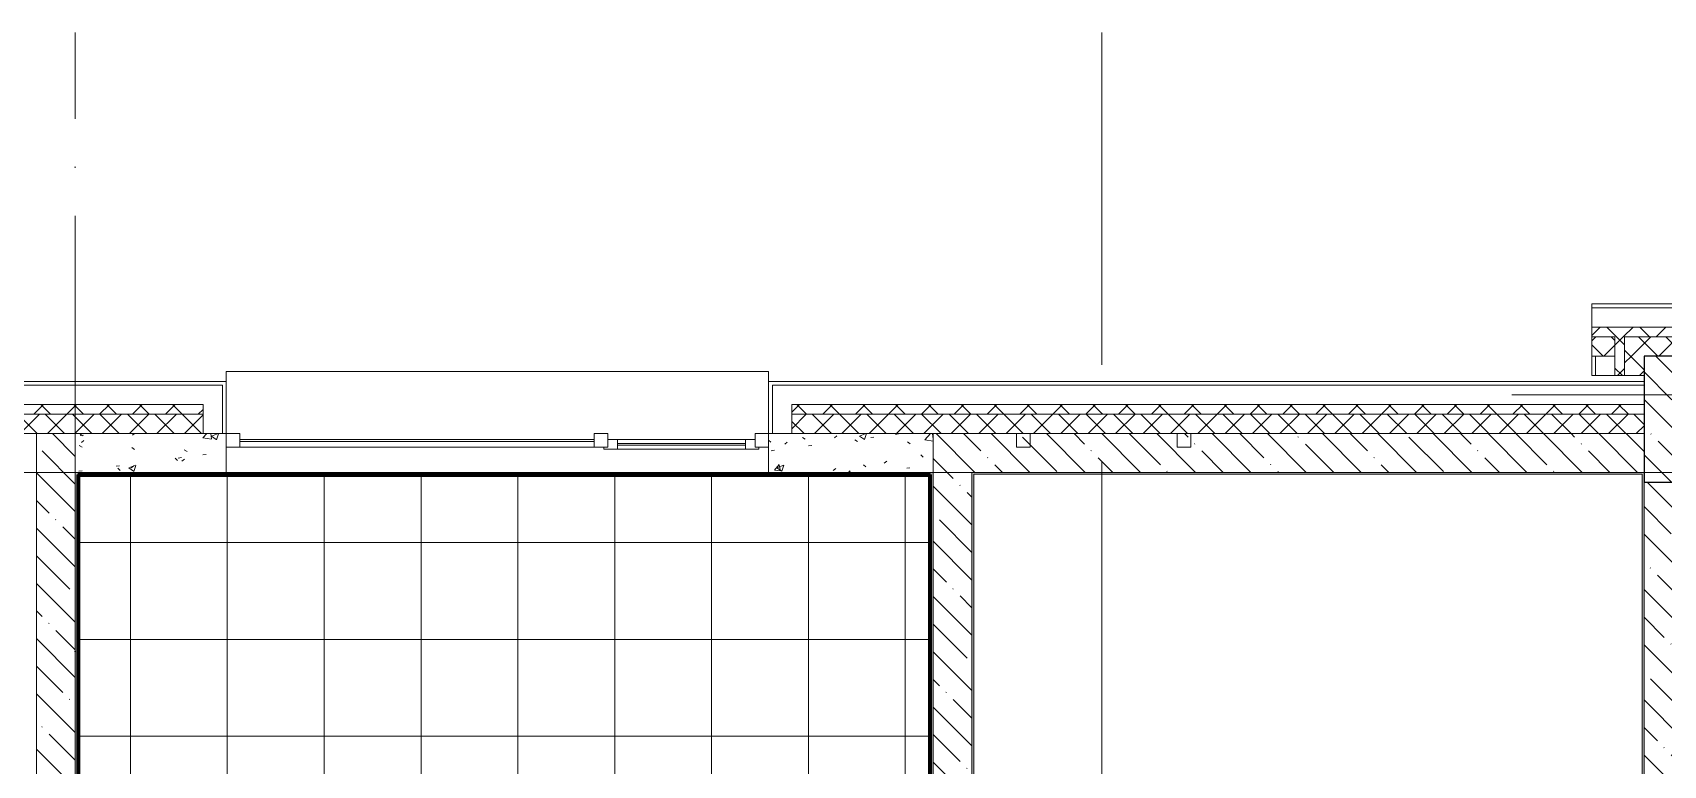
# Model space of a CAD drawing. Header units: millimetres. Extents: x 97 to 215964, y -4577 to 60645.
# Drawn here: x 128078 to 136498, y 56863 to 60645 of the extents above; entities that cross this region are included whole.
import ezdxf

# ---------------------------------------------------------------- set-up
doc = ezdxf.new("R2010")
doc.units = ezdxf.units.MM
doc.linetypes.add('ADSK_Линия сетки', pattern=[2500, 2000, -250, 0, -250])
for name, color, linetype, lineweight in [('A-FLOR-____-PATT', 8, 'Continuous', 9), ('A-GLAZ-____-MCUT', 151, 'Continuous', 9), ('A-GLAZ-____-OTLN', 151, 'Continuous', 9), ('A-WALL-____-MCUT', 113, 'Continuous', 9), ('A-WALL-____-PATT', 111, 'Continuous', 9), ('A-WALL-FNSH-MCUT', 113, 'Continuous', 9), ('I-WALL-____-OTLN', 2, 'Continuous', 9), ('S-COLS-____-MCUT', 52, 'Continuous', 9), ('S-COLS-____-OTLN', 52, 'Continuous', 9), ('S-GRID-____-OTLN', 1, 'Continuous', 9)]:
    doc.layers.add(name, color=color, linetype=linetype, lineweight=lineweight)
pattern_1 = [(45, (0, 0), (-70.71068, 70.71068), []), (135, (0, 0), (-70.71068, -70.71068), [])]
pattern_2 = [(135, (0, 0), (-84.85281, -84.85281), []), (225, (0, 0), (84.85281, -84.85281), [])]
pattern_3 = [(135, (0, 0), (-142.5612, -142.5612), []), (135, (142.56, 0), (-142.5612, -142.5612), [252.016, -50.403, 3.353, -47.05])]

# ---------------------------------------------------------------- blocks, each defined once
blk = doc.blocks.new('Окно_СКБ_1Ст1 - 120_Окно_СКБ_1Ст_900_ОК4-35456716-О_АИ_ПП_8_400_Целиком')
at = {"layer": 'A-GLAZ-____-MCUT', "color": 90}
for p, q in [((-450, -195), (-450, -125)), ((-450, -125), (-380, -125)), ((-380, -125), (-380, -195)), ((380, -195), (380, -125)), ((380, -125), (450, -125)), ((450, -125), (450, -195)), ((-380, -195), (-450, -195)), ((450, -195), (380, -195))]:
    blk.add_line(p, q, dxfattribs=at)
blk = doc.blocks.new('BSC_Колонна _Прямоугольная - 400x650-31437721-О_АИ_ПП_8_400_Целиком')
at = {"layer": 'S-COLS-____-OTLN', "lineweight": 5}
h = blk.add_hatch(dxfattribs=at)
h.set_pattern_fill('FP_131', color=256, style=0, pattern_type=2)
h.set_pattern_definition([(315, (77800, 58650), (142.5619, 142.5619), []), (315, (77657.44, 58650), (142.5619, 142.5619), [252.016, -50.403, 3.353, -47.05])])
h.paths.add_polyline_path([(-200, 325), (-200, -325), (200, -325), (200, 325)])
at = {"layer": 'S-COLS-____-MCUT', "color": 130, "lineweight": 25}
for p, q in [((200, 325), (-200, 325)), ((-200, 325), (-200, -325)), ((200, -325), (200, 325)), ((-200, -325), (200, -325))]:
    blk.add_line(p, q, dxfattribs=at)
blk = doc.blocks.new('Окно_СКБ_2Ст1 - Окно_СКБ_2Ст_2800_ОК12-29019270-О_АИ_ПП_8_400_Целиком')
at = {"layer": 'A-GLAZ-____-MCUT', "color": 90}
for p, q in [((-1400, -195), (-1400, -125)), ((-1400, -125), (-1330, -125)), ((-1330, -125), (-1330, -195)), ((500, -195), (500, -125)), ((500, -125), (570, -125)), ((570, -125), (570, -195)), ((1330, -155), (570, -155)), ((570, -155), (570, -195)), ((620, -205), (620, -155)), ((1280, -205), (1280, -155)), ((1330, -195), (1330, -125)), ((1330, -125), (1400, -125)), ((1330, -195), (1330, -155)), ((1400, -125), (1400, -195)), ((-1330, -195), (-1400, -195)), ((570, -195), (500, -195)), ((570, -195), (550, -195)), ((550, -195), (550, -205)), ((550, -205), (1350, -205)), ((1350, -205), (550, -205)), ((1400, -195), (1330, -195)), ((1350, -195), (1330, -195)), ((1350, -205), (1350, -195))]:
    blk.add_line(p, q, dxfattribs=at)
at = {"layer": 'A-GLAZ-____-MCUT', "color": 10, "lineweight": 5}
for p, q in [((500, -155), (-1330, -155)), ((500, -165), (-1330, -165)), ((620, -175), (1280, -175)), ((1280, -185), (620, -185))]:
    blk.add_line(p, q, dxfattribs=at)
at = {"layer": 'A-GLAZ-____-OTLN', "color": 10, "lineweight": 5}
for p, q in [((-1400, -195), (550, -195)), ((1350, -195), (1400, -195))]:
    blk.add_line(p, q, dxfattribs=at)
blk = doc.blocks.new('WNW_Отлив1 - Отлив_металлический 2-28596384-О_АИ_ПП_8_400_Целиком')
at = {"layer": 'A-GLAZ-____-OTLN', "color": 10, "lineweight": 5}
for p, q in [((1400, 320), (-1400, 320)), ((-1400, 320), (-1400, 270)), ((1400, 270), (1400, 320))]:
    blk.add_line(p, q, dxfattribs=at)
blk = doc.blocks.new('0083_СОШ675_АР_R22_rvt-1-О_АИ_ПП_8_400_Целиком')
at = {"layer": 'A-WALL-____-PATT', "lineweight": 5}
h = blk.add_hatch(dxfattribs=at)
h.set_pattern_fill('FP_9', color=10, style=0, pattern_type=2)
h.set_pattern_definition(pattern_2)
h.paths.add_polyline_path([(109200, 59075), (109250, 59075), (109250, 59125), (106450.5, 59125), (106450.5, 59075), (108902.9, 59075)])
h.paths.add_polyline_path([(105550.5, 59075), (105550.5, 59125), (104500.5, 59125), (104500.5, 59075), (105129.6, 59075)])
h.paths.add_polyline_path([(101650.5, 59075), (101650.5, 59125), (100600.5, 59125), (100600.5, 59075), (101356.3, 59075)])
h.paths.add_polyline_path([(102550.5, 59075), (103600.5, 59075), (103600.5, 59125), (102550.5, 59125)])
h.paths.add_polyline_path([(99700.5, 59075), (99700.5, 59125), (98650.5, 59125), (98650.5, 59075), (99469.7, 59075)])
h.paths.add_polyline_path([(97583, 59075), (97750.5, 59075), (97750.5, 59125), (96700.5, 59125), (96700.5, 59075)])
h.paths.add_polyline_path([(95800.5, 59075), (95800.5, 59125), (94750.5, 59125), (94750.5, 59075), (95067.5, 59075)])
h.paths.add_polyline_path([(88900.5, 59075), (89950.5, 59075), (89950.5, 59125), (88900.5, 59125)])
h.paths.add_polyline_path([(90850.5, 59075), (91900.5, 59075), (91900.5, 59125), (90850.5, 59125)])
h.paths.add_polyline_path([(92800.5, 59075), (93850.5, 59075), (93850.5, 59125), (92800.5, 59125)])
h.paths.add_polyline_path([(88000.5, 59075), (88000.5, 59125), (86950.5, 59125), (86950.5, 59075), (87521, 59075)])
h.paths.add_polyline_path([(84100.5, 59075), (84100.5, 59125), (83050, 59125), (83050, 59075), (83747.7, 59075)])
h.paths.add_polyline_path([(85005.4, 59075), (86050.5, 59075), (86050.5, 59125), (85000.5, 59125), (85000.5, 59075)])
h.paths.add_polyline_path([(81100.5, 59075), (82150, 59075), (82150, 59125), (81100.5, 59125)])
h.paths.add_polyline_path([(80200.5, 59075), (80200.5, 59125), (77330, 59125), (77330, 59075), (79974.4, 59075)])
h = blk.add_hatch(dxfattribs=at)
h.set_pattern_fill('FP_16', color=10, style=0, pattern_type=2)
h.set_pattern_definition(pattern_1)
h.paths.add_polyline_path([(109100, 58975), (109200, 58975), (109200, 59075), (106450.5, 59075), (106450.5, 58975), (108902.9, 58975)])
h.paths.add_polyline_path([(105250, 58975), (105550.5, 58975), (105550.5, 59075), (104500.5, 59075), (104500.5, 58975), (105129.6, 58975)])
h.paths.add_polyline_path([(103600.5, 58975), (103600.5, 59075), (102550.5, 59075), (102550.5, 58975), (102614.1, 58975)])
h.paths.add_polyline_path([(100600.5, 58975), (101650.5, 58975), (101650.5, 59075), (100600.5, 59075)])
h.paths.add_polyline_path([(99700.5, 58975), (99700.5, 59075), (98650.5, 59075), (98650.5, 58975), (99469.7, 58975)])
h.paths.add_polyline_path([(96700.5, 58975), (97750.5, 58975), (97750.5, 59075), (96700.5, 59075)])
h.paths.add_polyline_path([(93809.8, 58975), (93850.5, 58975), (93850.5, 59075), (92800.5, 59075), (92800.5, 58975), (93650, 58975)])
h.paths.add_polyline_path([(95800.5, 58975), (95800.5, 59075), (94750.5, 59075), (94750.5, 58975), (95067.5, 58975)])
h.paths.add_polyline_path([(91900.5, 58975), (91900.5, 59075), (90850.5, 59075), (90850.5, 58975)])
h.paths.add_polyline_path([(88900.5, 58975), (89950.5, 58975), (89950.5, 59075), (88900.5, 59075)])
h.paths.add_polyline_path([(88000.5, 58975), (88000.5, 59075), (86950.5, 59075), (86950.5, 58975), (87850, 58975)])
h.paths.add_polyline_path([(85005.4, 58975), (86050.5, 58975), (86050.5, 59075), (85000.5, 59075), (85000.5, 58975)])
h.paths.add_polyline_path([(83747.7, 58975), (84100.5, 58975), (84100.5, 59075), (83050, 59075), (83050, 58975)])
h.paths.add_polyline_path([(81550, 58975), (82150, 58975), (82150, 59075), (81100.5, 59075), (81100.5, 58975), (81232.2, 58975)])
h.paths.add_polyline_path([(79974.4, 58975), (80200.5, 58975), (80200.5, 59075), (77500, 59075), (77500, 58975), (78000, 58975)])
h.paths.add_polyline_path([(77350, 58975), (77450, 58975), (77450, 59075), (77330, 59075), (77330, 58975)])
h = blk.add_hatch(dxfattribs=at)
h.set_pattern_fill('FP_9', color=10, style=0, pattern_type=2)
h.set_pattern_definition(pattern_2)
h.paths.add_polyline_path([(77500, 58875), (77500, 59075), (77450, 59075), (77450, 58875), (77458.9, 58875)])
h = blk.add_hatch(dxfattribs=at)
h.set_pattern_fill('FP_16', color=10, style=0, pattern_type=2)
h.set_pattern_definition(pattern_1)
h.paths.add_polyline_path([(77600, 58875), (77600, 58975), (77500, 58975), (77500, 58875)])
h = blk.add_hatch(dxfattribs=at)
h.set_pattern_fill('FP_9', color=10, style=0, pattern_type=2)
h.set_pattern_definition(pattern_2)
h.paths.add_polyline_path([(77600, 58675), (77600, 58725), (73200, 58725), (73200, 58675), (77458.9, 58675)])
h.paths.add_polyline_path([(70160, 58675), (70160, 58725), (69190, 58725), (69190, 58675), (69912.3, 58675)])
h = blk.add_hatch(dxfattribs=at)
h.set_pattern_fill('FP_16', color=10, style=0, pattern_type=2)
h.set_pattern_definition(pattern_1)
h.paths.add_polyline_path([(77600, 58575), (77600, 58675), (73200, 58675), (73200, 58575), (77458.9, 58575)])
h.paths.add_polyline_path([(69190, 58575), (70160, 58575), (70160, 58675), (69190, 58675)])
h = blk.add_hatch(dxfattribs=at)
h.set_pattern_fill('FP_8', color=10, style=0, pattern_type=2)
h.set_pattern_definition(pattern_3)
h.paths.add_polyline_path([(69300, 54675), (69500, 54675), (69500, 58575), (69300, 58575), (69300, 54838.6)])
h = blk.add_hatch(dxfattribs=at)
h.set_pattern_fill('FP_69', color=10, style=0, pattern_type=2)
h.set_pattern_definition([(50, (0, 0), (364.3679, -31.8783), [38.1, -419.1]), (355, (0, 0), (-70.4859, 382.1133), [30.48, -335.28]), (100.451, (30.36, -2.66), (293.885, 350.2334), [32.38, -356.18]), (46.184, (0, 101.6), (542.1585, -84.0858), [57.15, -628.65]), (96.636, (45.2, 94.6), (474.805, 494.8554), [48.57, -534.27]), (351.184, (0, 101.6), (474.8102, 494.85), [45.72, -502.92]), (21, (50.8, 76.2), (303.2285, -204.5305), [38.1, -419.1]), (326, (50.8, 76.2), (123.6039, 368.376), [30.48, -335.28]), (71.451, (76.07, 59.16), (426.8341, 163.8427), [32.38, -356.18]), (37.5, (0, 0), (6.17665, 169.11015), [16.764, -314.452, 16.764, -323.596, -336.55]), (37.5, (0, 0), (6.17665, 169.11015), [-671.576, 16.764, -319.786]), (7.5, (0, 0), (133.63888, 200.3615), [16.764, -177.292, 16.764, -306.832, -128.27]), (7.5, (0, 0), (133.63888, 200.3615), [-517.652, 16.764, -111.506]), (327.5, (-113.28, 0), (271.18182, -11.45836), [16.764, -110.236, 16.764, -379.476, -525.78]), (327.5, (-113.28, 0), (271.18182, -11.45836), [-523.24, 16.764, -509.016]), (317.5, (-164.08, 0), (296.2585, 50.85285), [16.764, -148.336, 16.764, -246.38, -373.38]), (317.5, (-164.08, 0), (296.2585, 50.85285), [-428.244, 16.764, -356.616])])
h.paths.add_polyline_path([(73930, 58375), (73930, 58575), (73080, 58575), (73080, 58375), (73685.6, 58375)])
h.paths.add_polyline_path([(69912.3, 58375), (70280, 58375), (70280, 58575), (69500, 58575), (69500, 58375)])
h = blk.add_hatch(dxfattribs=at)
h.set_pattern_fill('FP_8', color=10, style=0, pattern_type=2)
h.set_pattern_definition(pattern_3)
h.paths.add_polyline_path([(77600, 58375), (77600, 58575), (73930, 58575), (73930, 58375), (77458.9, 58375)])
h = blk.add_hatch(dxfattribs=at)
h.set_pattern_fill('FP_8', color=10, style=0, pattern_type=2)
h.set_pattern_definition(pattern_3)
h.paths.add_polyline_path([(73930, 50175), (74130, 50175), (74130, 50375), (73930, 50375)])
h.paths.add_polyline_path([(73930, 52015), (74130, 52015), (74130, 58375), (73930, 58375), (73930, 52884.5)])
h = blk.add_hatch(dxfattribs=at)
h.set_pattern_fill('FP_8', color=10, style=0, pattern_type=2)
h.set_pattern_definition(pattern_3)
h.paths.add_polyline_path([(77600, 49975), (77800, 49975), (77800, 51475), (77600, 51475), (77600, 50175)])
h.paths.add_polyline_path([(77600, 51875), (77800, 51875), (77800, 58325), (77600, 58325), (77600, 52884.5)])
at = {"layer": 'A-WALL-____-MCUT', "color": 90}
for p, q in [((77330, 59225), (77330, 59125)), ((77330, 59075), (77330, 58975)), ((77350, 58875), (77450, 58875)), ((77500, 58875), (77600, 58875)), ((69190, 58575), (69500, 58575))]:
    blk.add_line(p, q, dxfattribs=at)
at = {"layer": 'A-WALL-____-MCUT', "color": 10, "lineweight": 5}
for p, q in [((80200.5, 59225), (77330, 59225)), ((77350, 58975), (77330, 58975)), ((77450, 58975), (77350, 58975)), ((77350, 58975), (77350, 58875)), ((70260, 58825), (69190, 58825)), ((70260, 58575), (70260, 58825)), ((73100, 58825), (73100, 58575)), ((77600, 58825), (73100, 58825)), ((70160, 58725), (69190, 58725)), ((70160, 58675), (70160, 58725)), ((73200, 58725), (73200, 58675)), ((77600, 58725), (73200, 58725)), ((70160, 58675), (69190, 58675)), ((70160, 58575), (70160, 58675)), ((73200, 58675), (73200, 58575)), ((77600, 58675), (73200, 58675)), ((69500, 58575), (69500, 58375))]:
    blk.add_line(p, q, dxfattribs=at)
at = {"layer": 'A-WALL-____-MCUT', "color": 50, "lineweight": 13}
for p, q in [((77330, 59125), (77330, 59075)), ((80200.5, 59125), (77330, 59125)), ((77450, 59075), (77330, 59075)), ((77450, 59075), (77450, 58975)), ((80200.5, 59075), (77500, 59075)), ((77500, 59075), (77500, 58975)), ((77450, 58975), (77450, 58875)), ((77500, 58975), (77500, 58875)), ((77450, 58875), (77500, 58875)), ((69300, 58575), (69300, 54675)), ((69500, 58575), (69300, 58575)), ((70160, 58575), (69500, 58575)), ((69500, 58575), (70160, 58575)), ((70260, 58575), (70160, 58575)), ((70160, 58575), (70260, 58575)), ((70280, 58575), (70260, 58575)), ((70260, 58575), (70280, 58575)), ((70280, 58375), (70280, 58575)), ((73080, 58575), (73080, 58375)), ((73100, 58575), (73080, 58575)), ((73080, 58575), (73100, 58575)), ((73200, 58575), (73100, 58575)), ((73100, 58575), (73200, 58575)), ((73930, 58575), (73200, 58575)), ((73200, 58575), (73930, 58575)), ((77600, 58575), (73930, 58575)), ((73930, 58575), (73930, 58375)), ((73930, 58375), (73930, 58575)), ((73930, 58575), (77600, 58575)), ((69500, 54675), (69500, 58375)), ((69500, 58375), (70280, 58375)), ((73080, 58375), (73930, 58375)), ((73930, 58375), (73930, 52015)), ((74130, 58375), (77600, 58375)), ((74130, 52015), (74130, 58375)), ((77600, 58325), (77600, 51875))]:
    blk.add_line(p, q, dxfattribs=at)
at = {"layer": 'A-WALL-FNSH-MCUT', "color": 90}
for p, q in [((80200.5, 59245), (77330, 59245)), ((77330, 59245), (77330, 59225)), ((77330, 58975), (77330, 58875)), ((77330, 58875), (77350, 58875)), ((70280, 58845), (69190, 58845)), ((70280, 58575), (70280, 58845)), ((77600, 58845), (73080, 58845)), ((73080, 58845), (73080, 58575))]:
    blk.add_line(p, q, dxfattribs=at)
at = {"layer": 'I-WALL-____-OTLN', "color": 90}
blk.add_line((73080, 58375), (70380, 58375), dxfattribs=at)
at = {"layer": 'A-GLAZ-____-OTLN', "color": 90, "lineweight": 9}
for name, p in [('WNW_Отлив1 - Отлив_металлический 2-28596384-О_АИ_ПП_8_400_Целиком', (71680, 58575)), ('Окно_СКБ_2Ст1 - Окно_СКБ_2Ст_2800_ОК12-29019270-О_АИ_ПП_8_400_Целиком', (71680, 58700)), ('Окно_СКБ_1Ст1 - 120_Окно_СКБ_1Ст_900_ОК4-35456716-О_АИ_ПП_8_400_Целиком', (74810, 58700))]:
    blk.add_blockref(name, p, dxfattribs=at)
at = {"layer": 'S-COLS-____-OTLN', "color": 90, "lineweight": 9, "rotation": 180}
blk.add_blockref('BSC_Колонна _Прямоугольная - 400x650-31437721-О_АИ_ПП_8_400_Целиком', (77800, 58650), dxfattribs=at)

msp = doc.modelspace()

# ---------------------------------------------------------------- hatches: boundary and pattern name
at = {"layer": 'A-FLOR-____-PATT'}
h = msp.add_hatch(dxfattribs=at)
h.set_pattern_fill('FP_200', color=256, style=0, pattern_type=2)
h.set_pattern_definition([(270, (130582.87, 49512.5), (500, 3e-14), []), (0, (130582.87, 49512.5), (0, 500), [])])
h.paths.add_polyline_path([(131927.887824, 45905), (131927.887824, 45920), (132712.887824, 45920), (132712.887824, 46099.999414), (132927.865903, 46099.999414), (132927.865903, 47049.999414), (132727.865903, 47049.999414), (132727.865903, 47299.999414), (132712.887824, 47299.999414), (132712.887824, 49449.548266), (132707.887824, 49449.548266), (132707.887824, 49951.198266), (132712.887824, 49951.198266), (132712.887824, 50375.000586), (132927.865903, 50375.270953), (132927.865903, 52015.000586), (132712.887824, 52015.000586), (132712.887824, 54974.482366), (132525.833284, 54974.482366), (132525.833284, 54979.482366), (132515.833284, 54979.482366), (132515.833284, 54989.482366), (132510.833284, 54989.482366), (132510.833284, 55339.482366), (132515.833284, 55339.482366), (132515.833284, 55349.482366), (132525.833284, 55349.482366), (132526.809814, 55354.482366), (132712.887824, 55354.482366), (132712.887824, 58359.999414), (128312.843981, 58359.999414), (128312.843981, 54665.000586), (128297.843981, 54665.000586), (128296.956847, 54660.000586), (128097.865903, 54660.000586), (128098.775064, 51390.000586), (128297.887824, 51390.000586), (128297.887824, 51385.000586), (128312.887824, 51385.000586), (128312.887824, 45920), (129227.887824, 45920), (129227.887824, 45905), (131225.72802, 45905)])
at = {"layer": 'A-WALL-____-PATT'}
for points in [[(128297.843981, 54665.000586), (128307.843981, 54665.000586), (128307.843981, 58374.999414), (128297.843981, 58374.999414), (128297.843981, 54838.611208)], [(132727.887824, 55339.482366), (132727.887824, 58364.999414), (132717.887824, 58364.999414), (132717.887824, 55339.482366)], [(136387.887824, 58365.000586), (136387.887824, 58375.000586), (132937.887824, 58375.000586), (132937.887824, 58365.000586), (136256.767482, 58365.000586)], [(136387.887824, 50185.000586), (136397.887824, 50185.000586), (136397.887824, 58375.000586), (136387.887824, 58375.000586), (136387.887824, 50930.487821)]]:
    msp.add_hatch(color=7, dxfattribs=at).paths.add_polyline_path(points)
h = msp.add_hatch(color=7, dxfattribs=at)
h.paths.add_polyline_path([(132717.887824, 58364.999414), (132727.887824, 58364.999414), (132727.887824, 58374.999414), (131977.887824, 58374.999414), (131977.887824, 58364.999414), (132483.487886, 58364.999414)])
h.paths.add_polyline_path([(129177.887824, 58364.999414), (129177.887824, 58374.999414), (128307.843981, 58374.999414), (128307.843981, 58364.999414), (128710.208289, 58364.999414)])
h = msp.add_hatch(color=7, dxfattribs=at)
h.paths.add_polyline_path([(132937.887824, 50175.000586), (132937.887824, 50375.000586), (132927.887824, 50375.000586), (132927.887824, 50175.000586)])
h.paths.add_polyline_path([(132937.887824, 52025.000586), (132937.887824, 58375.000586), (132927.887824, 58375.000586), (132927.887824, 52025.000586)])

# ---------------------------------------------------------------- linework, layer by layer
at = {"layer": 'A-WALL-____-MCUT', "color": 7}
for p, q in [((129177.887824, 58374.999414), (128297.843981, 58374.999414)), ((128297.843981, 54665.000586), (128297.843981, 58374.999414)), ((128307.843981, 54665.000586), (128307.843981, 58364.999414)), ((128307.843981, 58364.999414), (129177.887824, 58364.999414)), ((129177.887824, 58364.999414), (129177.887824, 58374.999414)), ((132727.887824, 58374.999414), (131977.887824, 58374.999414)), ((131977.887824, 58374.999414), (131977.887824, 58364.999414)), ((131977.887824, 58364.999414), (132717.887824, 58364.999414)), ((132717.887824, 58364.999414), (132717.887824, 55349.482366)), ((132727.887824, 55339.482366), (132727.887824, 58374.999414)), ((132927.887824, 58375.000586), (132927.887824, 52025.000586)), ((136397.887824, 58375.000586), (132927.887824, 58375.000586)), ((132937.887824, 52025.000586), (132937.887824, 58365.000586)), ((132937.887824, 58365.000586), (136387.887824, 58365.000586)), ((136387.887824, 58365.000586), (136387.887824, 50185.000586)), ((136397.887824, 50175.000586), (136397.887824, 58325.000586))]:
    msp.add_line(p, q, dxfattribs=at)
at = {"layer": 'I-WALL-____-OTLN', "color": 5, "lineweight": 90}
for p, q in [((128312.843981, 58359.999414), (128312.843981, 54665.000586)), ((132712.887824, 58359.999414), (128312.843981, 58359.999414)), ((132712.887824, 55354.482366), (132712.887824, 58359.999414))]:
    msp.add_line(p, q, dxfattribs=at)
at = {"layer": 'I-WALL-____-OTLN'}
for p, q in [((129177.887824, 58374.999414), (131877.887824, 58374.999414)), ((131977.887824, 58364.999414), (129177.887824, 58364.999414))]:
    msp.add_line(p, q, dxfattribs=at)
at = {"layer": 'S-GRID-____-OTLN', "linetype": 'ADSK_Линия сетки'}
for p, q in [((128297.887824, -2302.657751), (128297.887824, 60644.999414)), ((133597.887824, -3572.657751), (133597.887824, 60644.999414)), ((215146.441901, 58775.000586), (135715.252179, 58775.000586)), ((55228.336609, 58375.000586), (213876.441901, 58375.000586))]:
    msp.add_line(p, q, dxfattribs=at)

# ---------------------------------------------------------------- block references
at = {"color": 250, "lineweight": 5}
msp.add_blockref('0083_СОШ675_АР_R22_rvt-1-О_АИ_ПП_8_400_Целиком', (58797.887824, 0), dxfattribs=at)

doc.saveas('drawing.dxf')
